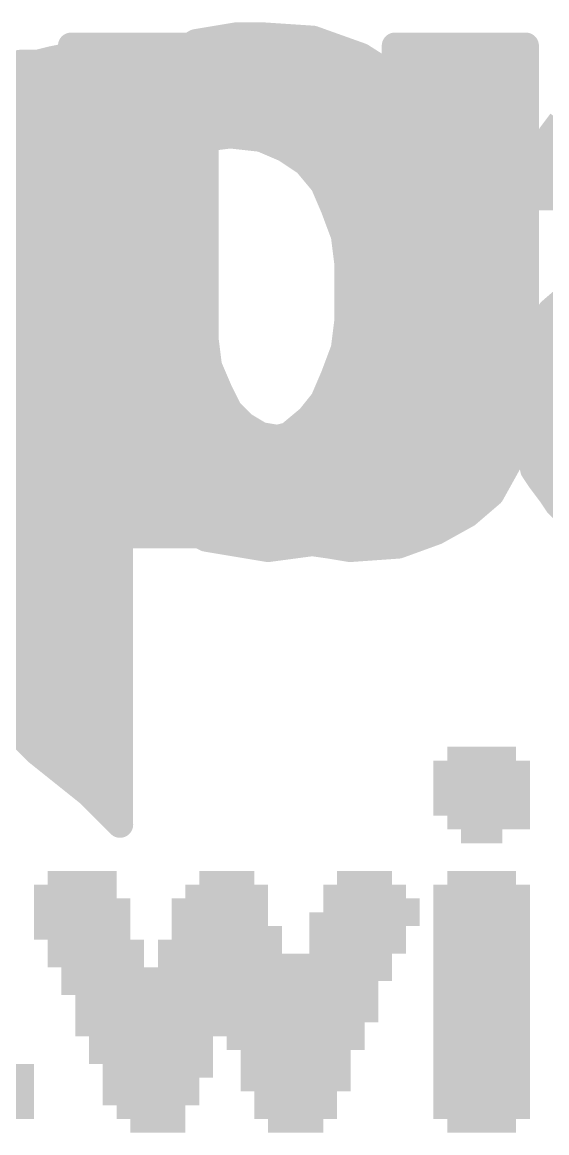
# Model space of a CAD drawing. Extents: x -41 to 66, y -21 to 32.
# Drawn here: x 8.737 to 10.26, y 19.145 to 22.367 of the extents above; entities that cross this region are included whole.
import ezdxf

# ---------------------------------------------------------------- set-up
doc = ezdxf.new("R2010")
doc.units = 0
doc.layers.add('21', color=41, linetype='CONTINUOUS')
doc.layers.add('22', color=40, linetype='CONTINUOUS')

# ---------------------------------------------------------------- blocks, each defined once
blk = doc.blocks.new('RECT')
blk.add_solid([(-0.5, -0.5), (0.5, -0.5), (-0.5, 0.5), (0.5, 0.5)])

msp = doc.modelspace()

# ---------------------------------------------------------------- linework, layer by layer
at = {"layer": '21', "const_width": 0.0762}
for points in [[(9.241, 22.309), (9.361, 22.329)], [(9.3466, 22.3266), (9.467, 22.3266)], [(9.361, 22.329), (9.431, 22.329)], [(9.431, 22.329), (9.581, 22.319)], [(8.911, 22.279), (9.011, 22.299)], [(9.011, 22.299), (9.011, 22.119)], [(9.141, 22.249), (9.241, 22.309)], [(9.581, 22.319), (9.721, 22.269)], [(8.821, 22.259), (8.871, 22.269)], [(8.871, 22.269), (8.911, 22.279)], [(9.721, 22.269), (9.831, 22.199)], [(8.681, 22.239), (8.731, 22.249)], [(8.731, 22.249), (8.781, 22.249)], [(8.781, 22.249), (8.821, 22.259)], [(8.7866, 22.2504), (9.011, 22.2504)], [(9.091, 22.209), (9.141, 22.249)], [(9.1433, 22.2504), (9.7502, 22.2504)], [(9.051, 22.169), (9.091, 22.209)], [(9.831, 22.199), (9.921, 22.099)], [(8.641, 22.1742), (9.011, 22.1742)], [(9.011, 22.119), (9.051, 22.169)], [(9.0562, 22.1742), (9.8533, 22.1742)], [(9.921, 22.099), (9.991, 21.989)], [(8.641, 22.098), (9.9216, 22.098)], [(10.271, 22.039), (10.301, 22.079)], [(9.341, 22.039), (9.261, 22.029)], [(9.431, 22.029), (9.341, 22.039)], [(10.251, 21.979), (10.271, 22.039)], [(8.641, 22.0218), (9.2418, 22.0218)], [(9.261, 22.029), (9.181, 21.999)], [(9.501, 21.999), (9.431, 22.029)], [(9.4478, 22.0218), (9.9701, 22.0218)], [(10.2653, 22.0218), (10.6966, 22.0218)], [(9.181, 21.999), (9.131, 21.959)], [(9.561, 21.959), (9.501, 21.999)], [(9.991, 21.989), (10.031, 21.859)], [(10.231, 21.859), (10.251, 21.979)], [(8.641, 21.9456), (9.1198, 21.9456)], [(9.131, 21.959), (9.081, 21.899)], [(9.611, 21.899), (9.561, 21.959)], [(9.5722, 21.9456), (10.0044, 21.9456)], [(10.2454, 21.9456), (10.6365, 21.9456)], [(9.081, 21.899), (9.051, 21.829)], [(9.641, 21.829), (9.611, 21.899)], [(8.641, 21.8694), (9.0683, 21.8694)], [(9.6237, 21.8694), (10.0278, 21.8694)], [(10.031, 21.859), (10.061, 21.719)], [(10.621, 21.859), (10.231, 21.859)], [(10.2327, 21.8694), (10.621, 21.8694)], [(9.051, 21.829), (9.021, 21.749)], [(9.671, 21.749), (9.641, 21.829)], [(8.641, 21.7932), (9.0376, 21.7932)], [(9.6544, 21.7932), (10.0451, 21.7932)], [(9.021, 21.749), (9.011, 21.669)], [(9.681, 21.669), (9.671, 21.749)], [(8.641, 21.717), (9.017, 21.717)], [(9.675, 21.717), (10.0611, 21.717)], [(10.061, 21.719), (10.071, 21.569)], [(9.011, 21.669), (9.011, 21.499)], [(9.681, 21.579), (9.681, 21.669)], [(8.641, 21.6408), (9.011, 21.6408)], [(9.681, 21.6408), (10.0662, 21.6408)], [(10.271, 21.529), (10.341, 21.589)], [(8.641, 21.5646), (9.011, 21.5646)], [(9.681, 21.499), (9.681, 21.579)], [(9.681, 21.579), (10.071, 21.569)], [(10.071, 21.569), (9.681, 21.579)], [(9.681, 21.5646), (10.0707, 21.5646)], [(10.071, 21.569), (10.061, 21.429)], [(10.231, 21.459), (10.271, 21.529)], [(8.641, 21.4884), (9.0137, 21.4884)], [(9.011, 21.499), (9.051, 21.339)], [(9.671, 21.419), (9.681, 21.499)], [(9.6797, 21.4884), (10.0652, 21.4884)], [(10.2478, 21.4884), (10.7374, 21.4884)], [(10.201, 21.369), (10.231, 21.459)], [(10.061, 21.429), (10.031, 21.299)], [(8.641, 21.4122), (9.0327, 21.4122)], [(9.641, 21.339), (9.671, 21.419)], [(9.6684, 21.4122), (10.0571, 21.4122)], [(10.2154, 21.4122), (10.6174, 21.4122)], [(10.181, 21.259), (10.201, 21.369)], [(8.641, 21.336), (9.0523, 21.336)], [(9.051, 21.339), (9.081, 21.269)], [(9.611, 21.269), (9.641, 21.339)], [(9.6397, 21.336), (9.6474, 21.336)], [(9.981, 21.179), (9.641, 21.339)], [(9.641, 21.339), (9.981, 21.179)], [(9.6474, 21.336), (10.0395, 21.336)], [(10.195, 21.336), (10.581, 21.336)], [(10.031, 21.299), (9.981, 21.179)], [(9.081, 21.269), (9.131, 21.219)], [(9.571, 21.219), (9.611, 21.269)], [(8.641, 21.2598), (9.0902, 21.2598)], [(9.6036, 21.2598), (9.8093, 21.2598)], [(9.8093, 21.2598), (10.0147, 21.2598)], [(10.191, 21.209), (10.181, 21.259)], [(10.1811, 21.2598), (10.571, 21.2598)], [(9.131, 21.219), (9.191, 21.169)], [(9.511, 21.169), (9.571, 21.219)], [(10.191, 21.159), (10.191, 21.209)], [(8.641, 21.1836), (9.1735, 21.1836)], [(9.191, 21.169), (9.261, 21.149)], [(9.431, 21.149), (9.511, 21.169)], [(9.5285, 21.1836), (9.9712, 21.1836)], [(9.981, 21.179), (9.921, 21.069)], [(9.9712, 21.1836), (9.9829, 21.1836)], [(10.191, 21.1836), (10.5964, 21.1836)], [(9.261, 21.149), (9.351, 21.139)], [(9.351, 21.139), (9.431, 21.149)], [(10.211, 21.119), (10.191, 21.159)], [(8.641, 21.1074), (9.9419, 21.1074)], [(10.221, 21.069), (10.211, 21.119)], [(10.2133, 21.1074), (10.7442, 21.1074)], [(9.921, 21.069), (9.831, 20.979)], [(10.241, 21.039), (10.221, 21.069)], [(9.031, 21.059), (9.021, 21.059)], [(9.021, 21.059), (9.021, 20.039)], [(9.111, 20.959), (9.031, 21.059)], [(10.271, 20.999), (10.241, 21.039)], [(8.641, 21.0312), (9.021, 21.0312)], [(9.0532, 21.0312), (9.8832, 21.0312)], [(10.2469, 21.0312), (11.521, 21.0312)], [(9.831, 20.979), (9.721, 20.899)], [(10.291, 20.969), (10.271, 20.999)], [(8.641, 20.955), (9.021, 20.955)], [(9.211, 20.899), (9.111, 20.959)], [(9.1177, 20.955), (9.798, 20.955)], [(10.321, 20.939), (10.291, 20.969)], [(8.641, 20.8788), (9.021, 20.8788)], [(9.271, 20.869), (9.211, 20.899)], [(9.2514, 20.8788), (9.6604, 20.8788)], [(9.721, 20.899), (9.601, 20.859)], [(9.451, 20.839), (9.271, 20.869)], [(9.601, 20.859), (9.451, 20.839)], [(8.641, 20.8026), (9.021, 20.8026)], [(8.641, 20.7264), (9.021, 20.7264)], [(8.641, 20.6502), (9.021, 20.6502)], [(8.641, 20.574), (9.021, 20.574)], [(8.641, 20.4978), (9.021, 20.4978)], [(8.641, 20.4216), (9.021, 20.4216)], [(8.683, 20.3454), (9.021, 20.3454)], [(8.781, 20.249), (8.691, 20.339)], [(8.7608, 20.2692), (9.021, 20.2692)], [(8.931, 20.129), (8.781, 20.249)], [(8.851, 20.193), (9.021, 20.193)], [(9.021, 20.039), (8.931, 20.129)], [(8.9432, 20.1168), (9.021, 20.1168)], [(9.0194, 20.0406), (9.021, 20.0406)]]:
    msp.add_lwpolyline(points, dxfattribs=at)
at = {"layer": '21', "const_width": 0.0381}
for points in [[(9.3466, 22.3457, 1), (9.3466, 22.3076)], [(9.361, 22.3481, 1), (9.361, 22.31)], [(9.3641, 22.3102, 1), (9.3579, 22.3478)], [(9.4323, 22.348, 1), (9.4297, 22.31)], [(9.431, 22.31, 1), (9.431, 22.3481)], [(9.467, 22.3076, 1), (9.467, 22.3457)], [(9.0301, 22.299, 1), (8.992, 22.299)], [(9.0147, 22.2803, 1), (9.0073, 22.3177)], [(9.2379, 22.3278, 1), (9.2441, 22.2902)], [(9.2508, 22.2927, 1), (9.2312, 22.3253)], [(9.5874, 22.3369, 1), (9.5746, 22.3011)], [(9.5797, 22.3, 1), (9.5823, 22.338)], [(8.8664, 22.2875, 1), (8.8756, 22.2505)], [(8.8747, 22.2503, 1), (8.8673, 22.2877)], [(8.9073, 22.2977, 1), (8.9147, 22.2603)], [(8.9156, 22.2605, 1), (8.9064, 22.2975)], [(9.7312, 22.2851, 1), (9.7108, 22.2529)], [(9.7146, 22.2511, 1), (9.7274, 22.2869)], [(8.731, 22.2681, 1), (8.731, 22.23)], [(8.7347, 22.2303, 1), (8.7273, 22.2677)], [(8.7764, 22.2675, 1), (8.7856, 22.2305)], [(8.7866, 22.2695, 1), (8.7866, 22.2314)], [(8.781, 22.23, 1), (8.781, 22.2681)], [(8.8173, 22.2777, 1), (8.8247, 22.2403)], [(8.8256, 22.2405, 1), (8.8164, 22.2775)], [(9.011, 22.2314, 1), (9.011, 22.2695)], [(9.1312, 22.2653, 1), (9.1508, 22.2327)], [(9.1433, 22.2695, 1), (9.1433, 22.2314)], [(9.1529, 22.2341, 1), (9.1291, 22.2639)], [(9.7502, 22.2314, 1), (9.7502, 22.2695)], [(9.0791, 22.2239, 1), (9.1029, 22.1941)], [(9.1045, 22.1955, 1), (9.0775, 22.2225)], [(9.8452, 22.2117, 1), (9.8168, 22.1863)], [(9.8208, 22.1829, 1), (9.8412, 22.2151)], [(9.011, 22.1552, 1), (9.011, 22.1933)], [(9.0375, 22.1825, 1), (9.0645, 22.1555)], [(9.0659, 22.1571, 1), (9.0361, 22.1809)], [(9.0562, 22.1933, 1), (9.0562, 22.1552)], [(9.8533, 22.1552, 1), (9.8533, 22.1933)], [(8.9961, 22.1309, 1), (9.0259, 22.1071)], [(8.992, 22.119, 1), (9.0301, 22.119)], [(9.9371, 22.1092, 1), (9.9049, 22.0888)], [(9.9068, 22.0863, 1), (9.9352, 22.1117)], [(9.9216, 22.079, 1), (9.9216, 22.1171)], [(9.3431, 22.0579, 1), (9.3389, 22.0201)], [(9.3434, 22.0201, 1), (9.3386, 22.0579)], [(10.2891, 22.033, 1), (10.2529, 22.045)], [(9.2418, 22.0028, 1), (9.2418, 22.0409)], [(9.2586, 22.0479, 1), (9.2634, 22.0101)], [(9.2677, 22.0112, 1), (9.2543, 22.0468)], [(9.4385, 22.0465, 1), (9.4235, 22.0115)], [(9.4478, 22.0409, 1), (9.4478, 22.0028)], [(9.4289, 22.0101, 1), (9.4331, 22.0479)], [(9.9701, 22.0028, 1), (9.9701, 22.0409)], [(10.2653, 22.0409, 1), (10.2653, 22.0028)], [(10.2558, 22.0504, 1), (10.2862, 22.0276)], [(9.1743, 22.0168, 1), (9.1877, 21.9812)], [(9.1929, 21.9841, 1), (9.1691, 22.0139)], [(9.5116, 22.0149, 1), (9.4904, 21.9831)], [(9.4935, 21.9815, 1), (9.5085, 22.0165)], [(10.0092, 21.9946, 1), (9.9728, 21.9834)], [(9.9749, 21.9788, 1), (10.0071, 21.9992)], [(10.2698, 21.9759, 1), (10.2322, 21.9821)], [(9.1191, 21.9739, 1), (9.1429, 21.9441)], [(9.1456, 21.9468, 1), (9.1164, 21.9712)], [(9.1198, 21.9266, 1), (9.1198, 21.9647)], [(9.5756, 21.9712, 1), (9.5464, 21.9468)], [(9.5504, 21.9431, 1), (9.5716, 21.9749)], [(9.5722, 21.9647, 1), (9.5722, 21.9266)], [(10.0044, 21.9266, 1), (10.0044, 21.9647)], [(10.2454, 21.9647, 1), (10.2454, 21.9266)], [(10.2329, 21.985, 1), (10.2691, 21.973)], [(9.0664, 21.9112, 1), (9.0956, 21.8868)], [(9.0985, 21.8915, 1), (9.0635, 21.9065)], [(9.6285, 21.9065, 1), (9.5935, 21.8915)], [(9.5964, 21.8868, 1), (9.6256, 21.9112)], [(9.0683, 21.8504, 1), (9.0683, 21.8885)], [(9.6237, 21.8885, 1), (9.6237, 21.8504)], [(10.0496, 21.863, 1), (10.0124, 21.855)], [(10.0128, 21.8534, 1), (10.0492, 21.8646)], [(10.0278, 21.8504, 1), (10.0278, 21.8885)], [(10.231, 21.8781, 1), (10.231, 21.84)], [(10.2122, 21.8621, 1), (10.2498, 21.8559)], [(10.2327, 21.8885, 1), (10.2327, 21.8504)], [(9.0335, 21.8365, 1), (9.0685, 21.8215)], [(9.0688, 21.8223, 1), (9.0332, 21.8357)], [(9.6588, 21.8357, 1), (9.6232, 21.8223)], [(9.6235, 21.8215, 1), (9.6585, 21.8365)], [(9.0376, 21.7742, 1), (9.0376, 21.8123)], [(9.6544, 21.8123, 1), (9.6544, 21.7742)], [(10.0451, 21.7742, 1), (10.0451, 21.8123)], [(9.0399, 21.7466, 1), (9.0021, 21.7514)], [(9.6899, 21.7514, 1), (9.6521, 21.7466)], [(9.0032, 21.7557, 1), (9.0388, 21.7423)], [(9.017, 21.698, 1), (9.017, 21.7361)], [(9.6532, 21.7423, 1), (9.6888, 21.7557)], [(9.675, 21.7361, 1), (9.675, 21.698)], [(10.08, 21.7203, 1), (10.042, 21.7177)], [(10.0611, 21.698, 1), (10.0611, 21.7361)], [(10.0424, 21.715, 1), (10.0796, 21.723)], [(8.9921, 21.6714, 1), (9.0299, 21.6666)], [(9.0301, 21.669, 1), (8.992, 21.669)], [(9.7001, 21.669, 1), (9.662, 21.669)], [(9.6621, 21.6666, 1), (9.6999, 21.6714)], [(9.011, 21.6218, 1), (9.011, 21.6599)], [(9.681, 21.6599, 1), (9.681, 21.6218)], [(10.0662, 21.6218, 1), (10.0662, 21.6599)], [(9.011, 21.5456, 1), (9.011, 21.5837)], [(9.6815, 21.598, 1), (9.6805, 21.56)], [(9.6815, 21.598, 1), (9.6805, 21.56)], [(9.681, 21.5837, 1), (9.681, 21.5456)], [(9.7001, 21.579, 1), (9.662, 21.579)], [(9.662, 21.579, 1), (9.7001, 21.579)], [(10.09, 21.5676, 1), (10.052, 21.5704)], [(10.052, 21.5677, 1), (10.09, 21.5703)], [(10.0705, 21.55, 1), (10.0715, 21.588)], [(10.0705, 21.55, 1), (10.0715, 21.588)], [(10.0707, 21.5456, 1), (10.0707, 21.5837)], [(10.2586, 21.5435, 1), (10.2834, 21.5145)], [(10.2875, 21.5195, 1), (10.2545, 21.5385)], [(9.0295, 21.5036, 1), (8.9925, 21.4944)], [(9.0137, 21.4694, 1), (9.0137, 21.5075)], [(9.6797, 21.5075, 1), (9.6797, 21.4694)], [(9.6999, 21.4966, 1), (9.6621, 21.5014)], [(10.0652, 21.4694, 1), (10.0652, 21.5075)], [(10.2478, 21.5075, 1), (10.2478, 21.4694)], [(8.992, 21.499, 1), (9.0301, 21.499)], [(9.662, 21.499, 1), (9.7001, 21.499)], [(10.2491, 21.453, 1), (10.2129, 21.465)], [(10.0796, 21.4247, 1), (10.0424, 21.4333)], [(10.2145, 21.4685, 1), (10.2475, 21.4495)], [(9.0327, 21.3932, 1), (9.0327, 21.4313)], [(9.6684, 21.4313, 1), (9.6684, 21.3932)], [(9.6521, 21.4214, 1), (9.6899, 21.4166)], [(9.6888, 21.4123, 1), (9.6532, 21.4257)], [(10.042, 21.4304, 1), (10.08, 21.4276)], [(10.0571, 21.3932, 1), (10.0571, 21.4313)], [(10.2154, 21.4313, 1), (10.2154, 21.3932)], [(10.2197, 21.3656, 1), (10.1823, 21.3724)], [(9.0685, 21.3465, 1), (9.0335, 21.3315)], [(9.0523, 21.317, 1), (9.0523, 21.3551)], [(9.6397, 21.3551, 1), (9.6397, 21.317)], [(9.6491, 21.3562, 1), (9.6329, 21.3218)], [(9.6491, 21.3562, 1), (9.6329, 21.3218)], [(9.6232, 21.3457, 1), (9.6588, 21.3323)], [(9.6585, 21.3315, 1), (9.6235, 21.3465)], [(9.6474, 21.3551, 1), (9.6474, 21.317)], [(9.6474, 21.317, 1), (9.6474, 21.3551)], [(10.0395, 21.317, 1), (10.0395, 21.3551)], [(10.195, 21.3551, 1), (10.195, 21.317)], [(10.1829, 21.375, 1), (10.2191, 21.363)], [(9.0325, 21.3344, 1), (9.0695, 21.3436)], [(10.0486, 21.2917, 1), (10.0134, 21.3063)], [(9.0945, 21.2825, 1), (9.0675, 21.2555)], [(9.6259, 21.2571, 1), (9.5961, 21.2809)], [(10.0124, 21.3033, 1), (10.0496, 21.2947)], [(9.0635, 21.2615, 1), (9.0985, 21.2765)], [(9.0902, 21.2408, 1), (9.0902, 21.2789)], [(9.6036, 21.2789, 1), (9.6036, 21.2408)], [(9.5935, 21.2765, 1), (9.6285, 21.2615)], [(9.8093, 21.2789, 1), (9.8093, 21.2408)], [(9.8093, 21.2408, 1), (9.8093, 21.2789)], [(10.0147, 21.2408, 1), (10.0147, 21.2789)], [(10.1997, 21.2627, 1), (10.1623, 21.2553)], [(10.1623, 21.2624, 1), (10.1997, 21.2556)], [(10.1811, 21.2789, 1), (10.1811, 21.2408)], [(9.1432, 21.2336, 1), (9.1188, 21.2044)], [(9.1175, 21.2055, 1), (9.1445, 21.2325)], [(9.5561, 21.2309, 1), (9.5859, 21.2071)], [(9.5832, 21.2044, 1), (9.5588, 21.2336)], [(10.2101, 21.209, 1), (10.172, 21.209)], [(9.1962, 21.1873, 1), (9.1858, 21.1507)], [(9.1735, 21.1646, 1), (9.1735, 21.2027)], [(9.1788, 21.1544, 1), (9.2032, 21.1836)], [(9.4988, 21.1836, 1), (9.5232, 21.1544)], [(9.5156, 21.1505, 1), (9.5064, 21.1875)], [(9.5285, 21.2027, 1), (9.5285, 21.1646)], [(9.9712, 21.2027, 1), (9.9712, 21.1646)], [(9.9634, 21.1863, 1), (9.9986, 21.1717)], [(9.9977, 21.1699, 1), (9.9643, 21.1881)], [(9.9712, 21.1646, 1), (9.9712, 21.2027)], [(9.9729, 21.1618, 1), (9.9891, 21.1962)], [(9.9729, 21.1618, 1), (9.9891, 21.1962)], [(9.9829, 21.1646, 1), (9.9829, 21.2027)], [(10.191, 21.2027, 1), (10.191, 21.1646)], [(10.1723, 21.2053, 1), (10.2097, 21.2127)], [(9.2631, 21.1679, 1), (9.2589, 21.1301)], [(9.2558, 21.1307, 1), (9.2662, 21.1673)], [(9.3486, 21.1579, 1), (9.3534, 21.1201)], [(9.3489, 21.1201, 1), (9.3531, 21.1579)], [(9.4264, 21.1675, 1), (9.4356, 21.1305)], [(9.4334, 21.1301, 1), (9.4286, 21.1679)], [(10.208, 21.1675, 1), (10.174, 21.1505)], [(10.172, 21.159, 1), (10.2101, 21.159)], [(9.9419, 21.0884, 1), (9.9419, 21.1265)], [(10.2297, 21.1227, 1), (10.1923, 21.1153)], [(10.194, 21.1105, 1), (10.228, 21.1275)], [(10.2133, 21.1265, 1), (10.2133, 21.0884)], [(9.9345, 21.0555, 1), (9.9075, 21.0825)], [(10.2369, 21.0796, 1), (10.2051, 21.0584)], [(9.021, 21.0781, 1), (9.021, 21.04)], [(9.0401, 21.059, 1), (9.002, 21.059)], [(9.0459, 21.0709, 1), (9.0161, 21.0471)], [(9.031, 21.04, 1), (9.031, 21.0781)], [(9.9043, 21.0781, 1), (9.9377, 21.0599)], [(10.2023, 21.0653, 1), (10.2397, 21.0727)], [(10.2562, 21.0504, 1), (10.2258, 21.0276)], [(9.021, 21.0122, 1), (9.021, 21.0503)], [(9.0532, 21.0503, 1), (9.0532, 21.0122)], [(9.8832, 21.0122, 1), (9.8832, 21.0503)], [(10.2251, 21.0284, 1), (10.2569, 21.0496)], [(10.2469, 21.0503, 1), (10.2469, 21.0122)], [(9.8175, 20.9925, 1), (9.8445, 20.9655)], [(9.8422, 20.9636, 1), (9.8198, 20.9944)], [(10.2869, 21.0096, 1), (10.2551, 20.9884)], [(10.2558, 20.9876, 1), (10.2862, 21.0104)], [(9.021, 20.936, 1), (9.021, 20.9741)], [(9.1208, 20.9753, 1), (9.1012, 20.9427)], [(9.0961, 20.9471, 1), (9.1259, 20.9709)], [(9.1177, 20.9741, 1), (9.1177, 20.936)], [(9.798, 20.936, 1), (9.798, 20.9741)], [(10.3045, 20.9825, 1), (10.2775, 20.9555)], [(10.2751, 20.9584, 1), (10.3069, 20.9796)], [(9.021, 20.8598, 1), (9.021, 20.8979)], [(9.2195, 20.916, 1), (9.2025, 20.882)], [(9.2012, 20.8827, 1), (9.2208, 20.9153)], [(9.2514, 20.8979, 1), (9.2514, 20.8598)], [(9.6604, 20.8598, 1), (9.6604, 20.8979)], [(9.7098, 20.9144, 1), (9.7322, 20.8836)], [(9.727, 20.8809, 1), (9.715, 20.9171)], [(9.2741, 20.8878, 1), (9.2679, 20.8502)], [(9.2625, 20.852, 1), (9.2795, 20.886)], [(9.595, 20.8771, 1), (9.607, 20.8409)], [(9.6035, 20.8401, 1), (9.5985, 20.8779)], [(9.4485, 20.8579, 1), (9.4535, 20.8201)], [(9.4479, 20.8202, 1), (9.4541, 20.8578)], [(9.021, 20.7836, 1), (9.021, 20.8217)], [(9.021, 20.7074, 1), (9.021, 20.7455)], [(9.021, 20.6312, 1), (9.021, 20.6693)], [(9.021, 20.555, 1), (9.021, 20.5931)], [(9.021, 20.4788, 1), (9.021, 20.5169)], [(9.021, 20.4026, 1), (9.021, 20.4407)], [(9.021, 20.3264, 1), (9.021, 20.3645)], [(8.7608, 20.2883, 1), (8.7608, 20.2502)], [(9.021, 20.2502, 1), (9.021, 20.2883)], [(8.7929, 20.2639, 1), (8.7691, 20.2341)], [(8.7675, 20.2355, 1), (8.7945, 20.2625)], [(8.851, 20.2121, 1), (8.851, 20.174)], [(9.021, 20.174, 1), (9.021, 20.2121)], [(8.9445, 20.1425, 1), (8.9175, 20.1155)], [(8.9191, 20.1141, 1), (8.9429, 20.1439)], [(8.9432, 20.1359, 1), (8.9432, 20.0978)], [(9.021, 20.0978, 1), (9.021, 20.1359)], [(9.0194, 20.0597, 1), (9.0194, 20.0216)], [(9.021, 20.0216, 1), (9.021, 20.0597)], [(9.002, 20.039, 1), (9.0401, 20.039)], [(9.0075, 20.0255, 1), (9.0345, 20.0525)]]:
    msp.add_lwpolyline(points, format="xyb", dxfattribs=at)
at = {"layer": '22', "const_width": 0.0381}
for points in [[(8.898, 22.299, 1), (8.8599, 22.299)], [(8.879, 22.318, 1), (8.879, 22.2799)], [(9.2881, 22.299, 1), (9.25, 22.299)], [(9.269, 22.2799, 1), (9.269, 22.318)], [(9.819, 22.318, 1), (9.819, 22.2799)], [(9.8381, 22.299, 1), (9.8, 22.299)], [(10.218, 22.299, 1), (10.1799, 22.299)], [(10.199, 22.2799, 1), (10.199, 22.318)], [(8.879, 22.2695, 1), (8.879, 22.2314)], [(9.269, 22.2314, 1), (9.269, 22.2695)], [(9.819, 22.2695, 1), (9.819, 22.2314)], [(10.199, 22.2314, 1), (10.199, 22.2695)], [(8.879, 22.1933, 1), (8.879, 22.1552)], [(9.269, 22.1552, 1), (9.269, 22.1933)], [(9.819, 22.1933, 1), (9.819, 22.1552)], [(10.199, 22.1552, 1), (10.199, 22.1933)], [(8.879, 22.1171, 1), (8.879, 22.079)], [(9.269, 22.079, 1), (9.269, 22.1171)], [(9.819, 22.1171, 1), (9.819, 22.079)], [(10.199, 22.079, 1), (10.199, 22.1171)], [(8.879, 22.0409, 1), (8.879, 22.0028)], [(9.269, 22.0028, 1), (9.269, 22.0409)], [(9.819, 22.0409, 1), (9.819, 22.0028)], [(10.199, 22.0028, 1), (10.199, 22.0409)], [(8.879, 21.9647, 1), (8.879, 21.9266)], [(9.269, 21.9266, 1), (9.269, 21.9647)], [(9.819, 21.9647, 1), (9.819, 21.9266)], [(10.199, 21.9266, 1), (10.199, 21.9647)], [(8.879, 21.8885, 1), (8.879, 21.8504)], [(9.269, 21.8504, 1), (9.269, 21.8885)], [(9.819, 21.8885, 1), (9.819, 21.8504)], [(10.199, 21.8504, 1), (10.199, 21.8885)], [(8.879, 21.8123, 1), (8.879, 21.7742)], [(9.269, 21.7742, 1), (9.269, 21.8123)], [(9.819, 21.8123, 1), (9.819, 21.7742)], [(10.199, 21.7742, 1), (10.199, 21.8123)], [(8.879, 21.7361, 1), (8.879, 21.698)], [(9.269, 21.698, 1), (9.269, 21.7361)], [(9.819, 21.7361, 1), (9.819, 21.698)], [(10.199, 21.698, 1), (10.199, 21.7361)], [(8.879, 21.6599, 1), (8.879, 21.6218)], [(9.269, 21.6218, 1), (9.269, 21.6599)], [(9.819, 21.6599, 1), (9.819, 21.6218)], [(10.199, 21.6218, 1), (10.199, 21.6599)], [(8.879, 21.5837, 1), (8.879, 21.5456)], [(9.269, 21.5456, 1), (9.269, 21.5837)], [(9.819, 21.5837, 1), (9.819, 21.5456)], [(10.199, 21.5456, 1), (10.199, 21.5837)], [(8.879, 21.5075, 1), (8.879, 21.4694)], [(9.269, 21.4694, 1), (9.269, 21.5075)], [(9.8177, 21.5075, 1), (9.8177, 21.4694)], [(9.8379, 21.4966, 1), (9.8001, 21.5014)], [(10.199, 21.4694, 1), (10.199, 21.5075)], [(9.8, 21.499, 1), (9.8381, 21.499)], [(9.2879, 21.4514, 1), (9.2501, 21.4466)], [(9.25, 21.449, 1), (9.2881, 21.449)], [(8.879, 21.4313, 1), (8.879, 21.3932)], [(9.2736, 21.3932, 1), (9.2736, 21.4313)], [(9.8082, 21.4313, 1), (9.8082, 21.3932)], [(10.199, 21.3932, 1), (10.199, 21.4313)], [(9.2965, 21.3765, 1), (9.2615, 21.3615)], [(8.879, 21.3551, 1), (8.879, 21.317)], [(9.2601, 21.3666, 1), (9.2979, 21.3714)], [(9.2931, 21.317, 1), (9.2931, 21.3551)], [(9.7985, 21.3551, 1), (9.7985, 21.317)], [(9.8178, 21.3359, 1), (9.7802, 21.3421)], [(10.199, 21.317, 1), (10.199, 21.3551)], [(9.326, 21.3075, 1), (9.292, 21.2905)], [(9.7801, 21.3414, 1), (9.8179, 21.3366)], [(10.2177, 21.2956, 1), (10.1803, 21.3024)], [(9.2915, 21.2915, 1), (9.3265, 21.3065)], [(9.7702, 21.2821, 1), (9.8078, 21.2759)], [(9.8042, 21.2676, 1), (9.7738, 21.2904)], [(10.1799, 21.299, 1), (10.218, 21.299)], [(8.879, 21.2789, 1), (8.879, 21.2408)], [(9.3525, 21.2525, 1), (9.3255, 21.2255)], [(9.322, 21.2305, 1), (9.356, 21.2475)], [(9.3286, 21.2408, 1), (9.3286, 21.2789)], [(9.7746, 21.2789, 1), (9.7746, 21.2408)], [(10.1919, 21.2408, 1), (10.1919, 21.2789)], [(9.3888, 21.2153, 1), (9.3692, 21.1827)], [(9.7388, 21.1827, 1), (9.7192, 21.2153)], [(8.879, 21.2027, 1), (8.879, 21.1646)], [(9.3655, 21.1855, 1), (9.3925, 21.2125)], [(9.4047, 21.1646, 1), (9.4047, 21.2027)], [(9.4321, 21.1878, 1), (9.4259, 21.1502)], [(9.4192, 21.1527, 1), (9.4388, 21.1853)], [(9.6692, 21.1853, 1), (9.6888, 21.1527)], [(9.6827, 21.1503, 1), (9.6753, 21.1877)], [(9.7033, 21.2027, 1), (9.7033, 21.1646)], [(9.7138, 21.2104, 1), (9.7442, 21.1876)], [(10.1603, 21.1924, 1), (10.1977, 21.1856)], [(10.1972, 21.1835, 1), (10.1608, 21.1945)], [(10.1774, 21.1646, 1), (10.1774, 21.2027)], [(9.4914, 21.1779, 1), (9.4866, 21.1401)], [(9.4859, 21.1402, 1), (9.4921, 21.1778)], [(9.5659, 21.1678, 1), (9.5721, 21.1302)], [(9.5666, 21.1301, 1), (9.5714, 21.1679)], [(9.6253, 21.1777, 1), (9.6327, 21.1403)], [(9.6321, 21.1402, 1), (9.6259, 21.1778)], [(8.879, 21.1265, 1), (8.879, 21.0884)], [(10.1545, 21.0884, 1), (10.1545, 21.1265)], [(9.249, 21.0981, 1), (9.249, 21.06)], [(9.2681, 21.079, 1), (9.23, 21.079)], [(9.2749, 21.0896, 1), (9.2431, 21.0684)], [(9.259, 21.06, 1), (9.259, 21.0981)], [(10.1308, 21.0945, 1), (10.1672, 21.0835)], [(10.1657, 21.0797, 1), (10.1323, 21.0983)], [(8.879, 21.0503, 1), (8.879, 21.0122)], [(9.249, 21.0122, 1), (9.249, 21.0503)], [(9.2909, 21.0503, 1), (9.2909, 21.0122)], [(9.3139, 21.0309, 1), (9.2841, 21.0071)], [(9.2831, 21.0084, 1), (9.3149, 21.0296)], [(10.1169, 21.0122, 1), (10.1169, 21.0503)], [(10.0823, 21.0083, 1), (10.1157, 20.9897)], [(10.1114, 20.9845, 1), (10.0866, 21.0135)], [(8.879, 20.9741, 1), (8.879, 20.936)], [(9.249, 20.936, 1), (9.249, 20.9741)], [(9.3509, 20.9839, 1), (9.3271, 20.9541)], [(9.3241, 20.9571, 1), (9.3539, 20.9809)], [(9.3565, 20.9741, 1), (9.3565, 20.936)], [(10.0383, 20.9223, 1), (10.0197, 20.9557)], [(10.0477, 20.936, 1), (10.0477, 20.9741)], [(9.3975, 20.946, 1), (9.3805, 20.912)], [(9.3771, 20.9141, 1), (9.4009, 20.9439)], [(10.0166, 20.9535, 1), (10.0414, 20.9245)], [(8.879, 20.8981, 1), (8.879, 20.86)], [(9.249, 20.86, 1), (9.249, 20.8981)], [(9.4561, 20.9167, 1), (9.4419, 20.8813)], [(9.4405, 20.882, 1), (9.4575, 20.916)], [(9.505, 20.8971, 1), (9.493, 20.8609)], [(9.4996, 20.8979, 1), (9.4996, 20.8598)], [(9.4919, 20.8613, 1), (9.5061, 20.8967)], [(9.9109, 20.8598, 1), (9.9109, 20.8979)], [(9.9297, 20.9057, 1), (9.9483, 20.8723)], [(9.9455, 20.8711, 1), (9.9325, 20.9069)], [(8.8599, 20.879, 1), (8.898, 20.879)], [(9.23, 20.879, 1), (9.2681, 20.879)], [(9.5617, 20.8779, 1), (9.5563, 20.8401)], [(9.553, 20.8409, 1), (9.565, 20.8771)], [(9.6321, 20.8678, 1), (9.6259, 20.8302)], [(9.6263, 20.8301, 1), (9.6317, 20.8679)], [(9.8225, 20.8669, 1), (9.8355, 20.8311)], [(9.8304, 20.83, 1), (9.8276, 20.868)], [(9.6876, 20.858, 1), (9.6904, 20.82)], [(9.6859, 20.8202, 1), (9.6921, 20.8578)]]:
    msp.add_lwpolyline(points, format="xyb", dxfattribs=at)
at = {"layer": '22', "const_width": 0.0762}
for points in [[(9.269, 22.299), (8.879, 22.299)], [(8.879, 22.299), (8.879, 20.879)], [(9.269, 21.449), (9.269, 22.299)], [(10.199, 22.299), (9.819, 22.299)], [(9.819, 22.299), (9.819, 21.499)], [(10.199, 21.299), (10.199, 22.299)], [(8.879, 22.2504), (9.269, 22.2504)], [(9.819, 22.2504), (10.199, 22.2504)], [(8.879, 22.1742), (9.269, 22.1742)], [(9.819, 22.1742), (10.199, 22.1742)], [(8.879, 22.098), (9.269, 22.098)], [(9.819, 22.098), (10.199, 22.098)], [(8.879, 22.0218), (9.269, 22.0218)], [(9.819, 22.0218), (10.199, 22.0218)], [(8.879, 21.9456), (9.269, 21.9456)], [(9.819, 21.9456), (10.199, 21.9456)], [(8.879, 21.8694), (9.269, 21.8694)], [(9.819, 21.8694), (10.199, 21.8694)], [(8.879, 21.7932), (9.269, 21.7932)], [(9.819, 21.7932), (10.199, 21.7932)], [(8.879, 21.717), (9.269, 21.717)], [(9.819, 21.717), (10.199, 21.717)], [(8.879, 21.6408), (9.269, 21.6408)], [(9.819, 21.6408), (10.199, 21.6408)], [(8.879, 21.5646), (9.269, 21.5646)], [(9.819, 21.5646), (10.199, 21.5646)], [(8.879, 21.4884), (9.269, 21.4884)], [(9.819, 21.499), (9.799, 21.339)], [(9.8177, 21.4884), (10.199, 21.4884)], [(9.279, 21.369), (9.269, 21.449)], [(8.879, 21.4122), (9.2736, 21.4122)], [(9.8082, 21.4122), (10.199, 21.4122)], [(9.309, 21.299), (9.279, 21.369)], [(8.879, 21.336), (9.2931, 21.336)], [(9.799, 21.339), (9.789, 21.279)], [(9.7985, 21.336), (10.199, 21.336)], [(9.339, 21.239), (9.309, 21.299)], [(10.179, 21.189), (10.199, 21.299)], [(9.789, 21.279), (9.729, 21.199)], [(8.879, 21.2598), (9.3286, 21.2598)], [(9.379, 21.199), (9.339, 21.239)], [(9.7746, 21.2598), (10.1919, 21.2598)], [(9.429, 21.169), (9.379, 21.199)], [(9.729, 21.199), (9.679, 21.169)], [(8.879, 21.1836), (9.4047, 21.1836)], [(9.489, 21.159), (9.429, 21.169)], [(9.679, 21.169), (9.629, 21.159)], [(9.7033, 21.1836), (10.1774, 21.1836)], [(10.149, 21.089), (10.179, 21.189)], [(9.569, 21.149), (9.489, 21.159)], [(9.629, 21.159), (9.569, 21.149)], [(8.879, 21.1074), (10.1545, 21.1074)], [(9.249, 20.879), (9.249, 21.079)], [(9.249, 21.079), (9.259, 21.079)], [(9.259, 21.079), (9.299, 21.019)], [(10.099, 20.999), (10.149, 21.089)], [(8.879, 21.0312), (9.249, 21.0312)], [(9.2909, 21.0312), (10.1169, 21.0312)], [(9.299, 21.019), (9.339, 20.969)], [(10.029, 20.939), (10.099, 20.999)], [(8.879, 20.955), (9.249, 20.955)], [(9.339, 20.969), (9.389, 20.929)], [(9.3565, 20.955), (10.0477, 20.955)], [(9.939, 20.889), (10.029, 20.939)], [(9.389, 20.929), (9.449, 20.899)], [(8.879, 20.879), (9.249, 20.879)], [(9.449, 20.899), (9.499, 20.879)], [(9.499, 20.879), (9.559, 20.859)], [(9.4996, 20.8788), (9.9109, 20.8788)], [(9.829, 20.849), (9.939, 20.889)], [(9.559, 20.859), (9.629, 20.849)], [(9.629, 20.849), (9.689, 20.839)], [(9.689, 20.839), (9.829, 20.849)]]:
    msp.add_lwpolyline(points, dxfattribs=at)

# ---------------------------------------------------------------- block references
at = {"layer": '21', "yscale": 0.04}
for p, xscale in [((10.071, 20.245), 0.2), ((10.071, 20.205), 0.28), ((10.071, 20.165), 0.28), ((10.071, 20.125), 0.28), ((10.071, 20.085), 0.28), ((10.091, 20.045), 0.24), ((10.071, 20.005), 0.12), ((8.911, 19.885), 0.2), ((9.331, 19.885), 0.16), ((9.731, 19.885), 0.16), ((10.071, 19.885), 0.2), ((8.891, 19.845), 0.24), ((9.331, 19.845), 0.24), ((9.731, 19.845), 0.24), ((10.071, 19.845), 0.28), ((8.911, 19.805), 0.28), ((9.311, 19.805), 0.28), ((9.751, 19.805), 0.28), ((10.071, 19.805), 0.28), ((8.911, 19.765), 0.28), ((9.311, 19.765), 0.28), ((9.731, 19.765), 0.32), ((10.071, 19.765), 0.28), ((8.911, 19.725), 0.28), ((9.331, 19.725), 0.32), ((9.711, 19.725), 0.28), ((10.071, 19.725), 0.28), ((8.951, 19.685), 0.28), ((9.311, 19.685), 0.36), ((9.711, 19.685), 0.28), ((10.071, 19.685), 0.28), ((8.951, 19.645), 0.28), ((9.471, 19.645), 0.68), ((10.071, 19.645), 0.28), ((9.331, 19.605), 0.96), ((10.071, 19.605), 0.28), ((9.311, 19.565), 0.92), ((10.071, 19.565), 0.28), ((9.331, 19.525), 0.88), ((10.071, 19.525), 0.28), ((9.331, 19.485), 0.88), ((10.071, 19.485), 0.28), ((9.311, 19.445), 0.84), ((10.071, 19.445), 0.28), ((9.111, 19.405), 0.36), ((9.531, 19.405), 0.4), ((10.071, 19.405), 0.28), ((9.111, 19.365), 0.36), ((9.531, 19.365), 0.32), ((10.071, 19.365), 0.28), ((9.131, 19.325), 0.32), ((9.531, 19.325), 0.32), ((10.071, 19.325), 0.28), ((8.291, 19.285), 0.96), ((9.111, 19.285), 0.28), ((9.531, 19.285), 0.32), ((10.071, 19.285), 0.28), ((8.311, 19.245), 0.92), ((9.111, 19.245), 0.28), ((9.531, 19.245), 0.24), ((10.071, 19.245), 0.28), ((8.631, 19.205), 0.28), ((9.111, 19.205), 0.2), ((9.531, 19.205), 0.24), ((10.071, 19.205), 0.28), ((9.131, 19.165), 0.16), ((9.531, 19.165), 0.16), ((10.071, 19.165), 0.2)]:
    msp.add_blockref('RECT', p, dxfattribs=dict(at, xscale=xscale))
msp.add_blockref('RECT', (8.271, 19.325), dxfattribs=at)

doc.saveas('drawing.dxf')
